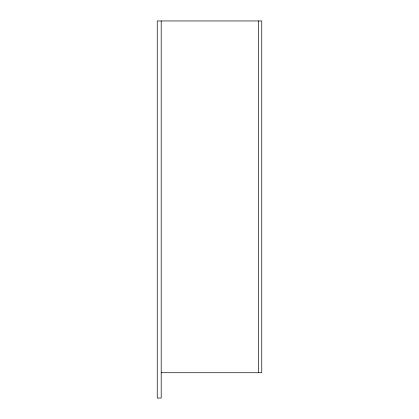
<?xml version="1.0" encoding="UTF-8"?>
<svg xmlns="http://www.w3.org/2000/svg" width="419" height="419" viewBox="0 0 419 419"><rect width="100%" height="100%" fill="white"/><g stroke="black" fill="none" stroke-linecap="round" stroke-linejoin="round"><path stroke-width="0.63" d="M161.195 372.732L261.755 372.732L261.755 20.95L157.245 20.95L157.245 398.05L161.195 398.05L161.195 20.95M258.523 20.95L258.523 372.732"/></g></svg>
